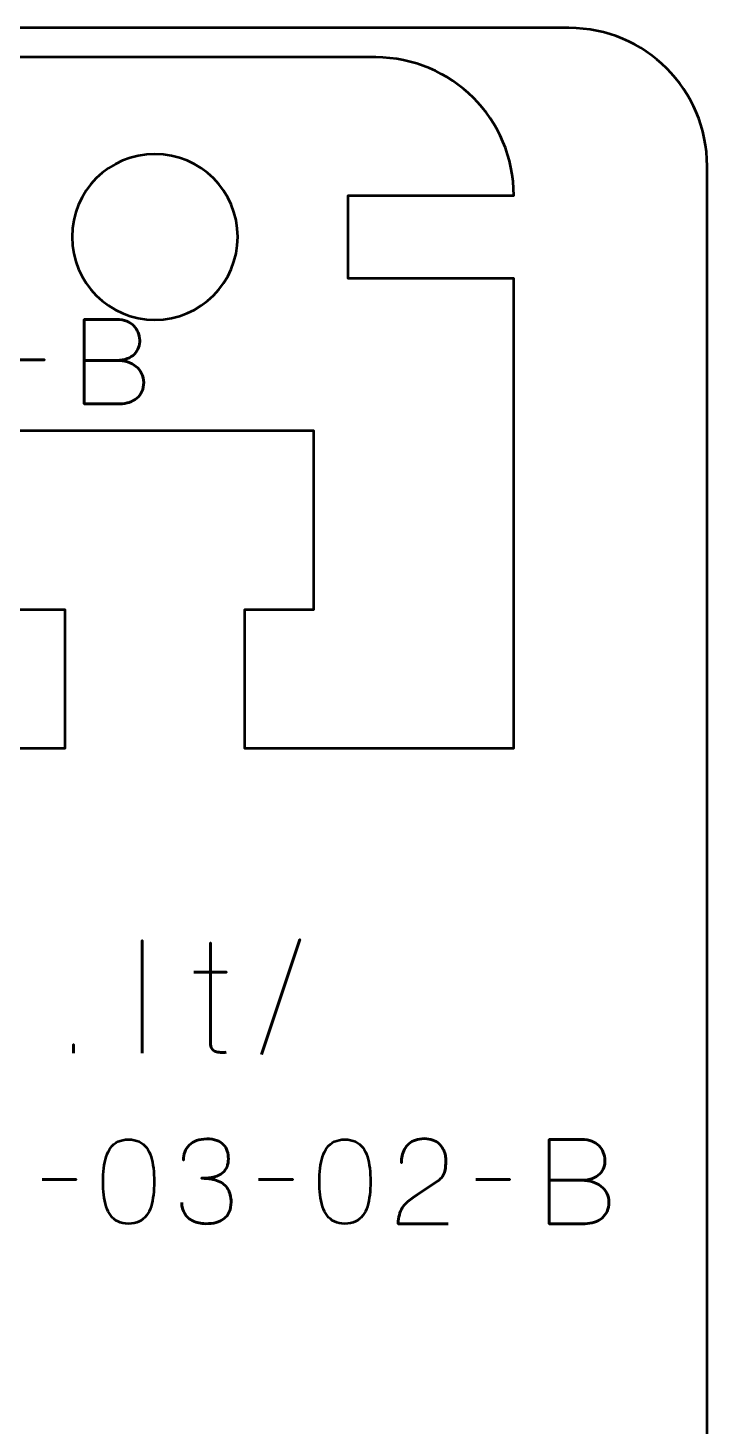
# Model space of a CAD drawing. Header units: centimetres. Extents: x -15.9 to -5, y -22.5 to -7.2.
# Drawn here: x -7.51 to -5.05, y -12.31 to -7.25 of the extents above; entities that cross this region are included whole.
import ezdxf

# ---------------------------------------------------------------- set-up
doc = ezdxf.new("R2010")
doc.units = ezdxf.units.CM
doc.header["$MEASUREMENT"] = 0
doc.layers.add('Layer 1', color=7, linetype='Continuous')

msp = doc.modelspace()

# ---------------------------------------------------------------- linework, layer by layer
at = {"layer": 'Layer 1', "color": 22, "lineweight": 53}
msp.add_open_spline([(-5.55006, -22.45003), (-5.55006, -22.45003), (-15.45004, -22.45003), (-15.45004, -22.45003), (-15.45004, -22.45003), (-15.72701, -22.45003), (-15.95, -22.22694), (-15.95, -21.94994), (-15.95, -21.94994), (-15.95, -21.94994), (-15.95, -7.75007), (-15.95, -7.75007), (-15.95, -7.75007), (-15.95, -7.47293), (-15.72701, -7.24997), (-15.45004, -7.24997), (-15.45004, -7.24997), (-15.45004, -7.24997), (-5.55006, -7.24997), (-5.55006, -7.24997), (-5.55006, -7.24997), (-5.27306, -7.24997), (-5.04997, -7.47293), (-5.04997, -7.75007), (-5.04997, -7.75007), (-5.04997, -7.75007), (-5.04997, -21.94994), (-5.04997, -21.94994), (-5.04997, -21.94994), (-5.04997, -22.22694), (-5.27306, -22.45003), (-5.55006, -22.45003)], degree=3, knots=[0, 0, 0, 0, 0.125, 0.125, 0.125, 0.125, 0.25, 0.25, 0.25, 0.25, 0.375, 0.375, 0.375, 0.375, 0.5, 0.5, 0.5, 0.5, 0.625, 0.625, 0.625, 0.625, 0.75, 0.75, 0.75, 0.75, 0.875, 0.875, 0.875, 0.875, 1, 1, 1, 1], dxfattribs=at)
at = {"layer": 'Layer 1', "color": 114, "lineweight": 53}
msp.add_open_spline([(-6.24999, -7.35625), (-5.9739, -7.35625), (-5.74999, -7.58016), (-5.74999, -7.85625), (-5.74999, -7.85625), (-5.74999, -7.85625), (-6.34999, -7.85625), (-6.34999, -7.85625), (-6.34999, -7.85625), (-6.34999, -7.85625), (-6.34999, -8.15625), (-6.34999, -8.15625), (-6.34999, -8.15625), (-6.34999, -8.15625), (-5.74999, -8.15625), (-5.74999, -8.15625), (-5.74999, -8.15625), (-5.74999, -8.15625), (-5.74999, -9.85626), (-5.74999, -9.85626), (-5.74999, -9.85626), (-5.74999, -9.85626), (-5.74999, -9.85625), (-5.74999, -9.85625), (-5.74999, -9.85625), (-5.74999, -9.85625), (-6.34999, -9.85625), (-6.34999, -9.85625), (-6.34999, -9.85625), (-6.34999, -9.85625), (-6.72499, -9.85625), (-6.72499, -9.85625), (-6.72499, -9.85625), (-6.72499, -9.85625), (-6.72499, -9.35625), (-6.72499, -9.35625), (-6.72499, -9.35625), (-6.72499, -9.35625), (-6.47499, -9.35624), (-6.47499, -9.35624), (-6.47499, -9.35624), (-6.47499, -9.35624), (-6.47499, -8.70625), (-6.47499, -8.70625), (-6.47499, -8.70625), (-6.47499, -8.70625), (-6.72499, -8.70625), (-6.72499, -8.70625), (-6.72499, -8.70625), (-6.72499, -8.70625), (-6.72499, -8.70625), (-6.72499, -8.70625), (-6.72499, -8.70625), (-6.72499, -8.70625), (-6.72499, -8.70625), (-6.72499, -8.70625), (-6.72499, -8.70625), (-6.72499, -8.70625), (-7.37499, -8.70625), (-7.37499, -8.70625), (-7.37499, -8.70625), (-7.37499, -8.70625), (-7.37499, -8.70625), (-7.37499, -8.70625), (-7.37499, -8.70625), (-7.37499, -8.70625), (-7.37499, -8.70625), (-7.37499, -8.70625), (-7.37499, -8.70625), (-7.37499, -8.70625), (-7.62499, -8.70625), (-7.62499, -8.70625), (-7.62499, -8.70625), (-7.62499, -8.70625), (-7.62499, -9.35624), (-7.62499, -9.35624), (-7.62499, -9.35624), (-7.62499, -9.35624), (-7.37499, -9.35625), (-7.37499, -9.35625), (-7.37499, -9.35625), (-7.37499, -9.35625), (-7.37499, -9.85626), (-7.37499, -9.85626), (-7.37499, -9.85626), (-7.37499, -9.85626), (-7.74999, -9.85625), (-7.74999, -9.85625), (-7.74999, -9.85625), (-7.74999, -9.85625), (-8.34999, -9.85625), (-8.34999, -9.85625), (-8.34999, -9.85625), (-8.34999, -9.85625), (-8.72499, -9.85625), (-8.72499, -9.85625), (-8.72499, -9.85625), (-8.72499, -9.85625), (-8.72499, -9.35625), (-8.72499, -9.35625), (-8.72499, -9.35625), (-8.72499, -9.35625), (-8.47499, -9.35624), (-8.47499, -9.35624), (-8.47499, -9.35624), (-8.47499, -9.35624), (-8.47499, -8.70625), (-8.47499, -8.70625), (-8.47499, -8.70625), (-8.47499, -8.70625), (-8.72499, -8.70625), (-8.72499, -8.70625), (-8.72499, -8.70625), (-8.72499, -8.70625), (-8.72499, -8.70625), (-8.72499, -8.70625), (-8.72499, -8.70625), (-8.72499, -8.70625), (-8.72499, -8.70625), (-8.72499, -8.70625), (-8.72499, -8.70625), (-8.72499, -8.70625), (-9.37499, -8.70625), (-9.37499, -8.70625), (-9.37499, -8.70625), (-9.37499, -8.70625), (-9.37499, -8.70625), (-9.37499, -8.70625), (-9.37499, -8.70625), (-9.37499, -8.70625), (-9.37499, -8.70625), (-9.37499, -8.70625), (-9.37499, -8.70625), (-9.37499, -8.70625), (-9.62499, -8.70625), (-9.62499, -8.70625), (-9.62499, -8.70625), (-9.62499, -8.70625), (-9.62499, -9.35624), (-9.62499, -9.35624), (-9.62499, -9.35624), (-9.62499, -9.35624), (-9.37499, -9.35625), (-9.37499, -9.35625), (-9.37499, -9.35625), (-9.37499, -9.35625), (-9.37499, -9.85626), (-9.37499, -9.85626), (-9.37499, -9.85626), (-9.37499, -9.85626), (-9.74999, -9.85625), (-9.74999, -9.85625), (-9.74999, -9.85625), (-9.74999, -9.85625), (-10.34999, -9.85625), (-10.34999, -9.85625), (-10.34999, -9.85625), (-10.34999, -9.85625), (-10.33749, -9.85625), (-10.33749, -9.85625), (-10.33749, -9.85625), (-10.33749, -9.85625), (-10.34811, -8.15625), (-10.34811, -8.15625), (-10.34811, -8.15625), (-10.34811, -8.15625), (-9.74999, -8.15625), (-9.74999, -8.15625), (-9.74999, -8.15625), (-9.74999, -8.15625), (-9.74999, -7.85625), (-9.74999, -7.85625), (-9.74999, -7.85625), (-9.74999, -7.85625), (-10.34999, -7.85625), (-10.34999, -7.85625), (-10.34999, -7.85625), (-10.34999, -7.58016), (-10.12608, -7.35625), (-9.84999, -7.35625), (-9.84999, -7.35625), (-7.17023, -7.35625), (-8.92972, -7.35625), (-6.24999, -7.35625)], degree=3, knots=[0, 0, 0, 0, 0.0217391, 0.0217391, 0.0217391, 0.0217391, 0.0434783, 0.0434783, 0.0434783, 0.0434783, 0.0652174, 0.0652174, 0.0652174, 0.0652174, 0.0869565, 0.0869565, 0.0869565, 0.0869565, 0.1086957, 0.1086957, 0.1086957, 0.1086957, 0.1304348, 0.1304348, 0.1304348, 0.1304348, 0.1521739, 0.1521739, 0.1521739, 0.1521739, 0.173913, 0.173913, 0.173913, 0.173913, 0.1956522, 0.1956522, 0.1956522, 0.1956522, 0.2173913, 0.2173913, 0.2173913, 0.2173913, 0.2391304, 0.2391304, 0.2391304, 0.2391304, 0.2608696, 0.2608696, 0.2608696, 0.2608696, 0.2826087, 0.2826087, 0.2826087, 0.2826087, 0.3043478, 0.3043478, 0.3043478, 0.3043478, 0.326087, 0.326087, 0.326087, 0.326087, 0.3478261, 0.3478261, 0.3478261, 0.3478261, 0.3695652, 0.3695652, 0.3695652, 0.3695652, 0.3913043, 0.3913043, 0.3913043, 0.3913043, 0.4130435, 0.4130435, 0.4130435, 0.4130435, 0.4347826, 0.4347826, 0.4347826, 0.4347826, 0.4565217, 0.4565217, 0.4565217, 0.4565217, 0.4782609, 0.4782609, 0.4782609, 0.4782609, 0.5, 0.5, 0.5, 0.5, 0.5217391, 0.5217391, 0.5217391, 0.5217391, 0.5434783, 0.5434783, 0.5434783, 0.5434783, 0.5652174, 0.5652174, 0.5652174, 0.5652174, 0.5869565, 0.5869565, 0.5869565, 0.5869565, 0.6086957, 0.6086957, 0.6086957, 0.6086957, 0.6304348, 0.6304348, 0.6304348, 0.6304348, 0.6521739, 0.6521739, 0.6521739, 0.6521739, 0.673913, 0.673913, 0.673913, 0.673913, 0.6956522, 0.6956522, 0.6956522, 0.6956522, 0.7173913, 0.7173913, 0.7173913, 0.7173913, 0.7391304, 0.7391304, 0.7391304, 0.7391304, 0.7608696, 0.7608696, 0.7608696, 0.7608696, 0.7826087, 0.7826087, 0.7826087, 0.7826087, 0.8043478, 0.8043478, 0.8043478, 0.8043478, 0.826087, 0.826087, 0.826087, 0.826087, 0.8478261, 0.8478261, 0.8478261, 0.8478261, 0.8695652, 0.8695652, 0.8695652, 0.8695652, 0.8913043, 0.8913043, 0.8913043, 0.8913043, 0.9130435, 0.9130435, 0.9130435, 0.9130435, 0.9347826, 0.9347826, 0.9347826, 0.9347826, 0.9565217, 0.9565217, 0.9565217, 0.9565217, 0.9782609, 0.9782609, 0.9782609, 0.9782609, 1, 1, 1, 1], dxfattribs=at)
at = {"layer": 'Layer 1', "color": 250, "lineweight": 53}
msp.add_open_spline([(-6.74999, -8.00625), (-6.74999, -8.17191), (-6.88433, -8.30625), (-7.04999, -8.30625), (-7.04999, -8.30625), (-7.21565, -8.30625), (-7.34999, -8.17191), (-7.34999, -8.00625), (-7.34999, -8.00625), (-7.34999, -7.84059), (-7.21565, -7.70625), (-7.04999, -7.70625), (-7.04999, -7.70625), (-6.88433, -7.70625), (-6.74999, -7.84059), (-6.74999, -8.00625)], degree=3, knots=[0, 0, 0, 0, 0.25, 0.25, 0.25, 0.25, 0.5, 0.5, 0.5, 0.5, 0.75, 0.75, 0.75, 0.75, 1, 1, 1, 1], dxfattribs=at)
at = {"layer": 'Layer 1', "color": 30, "lineweight": 53}
for points, knots in [([(-7.30663, -8.45307), (-7.30663, -8.45307), (-7.18937, -8.45307), (-7.18937, -8.45307), (-7.18937, -8.45307), (-7.17413, -8.453), (-7.16115, -8.45089), (-7.15021, -8.44672), (-7.15021, -8.44672), (-7.13934, -8.44263), (-7.13053, -8.43706), (-7.12368, -8.43007), (-7.12368, -8.43007), (-7.11684, -8.42309), (-7.1119, -8.41519), (-7.10879, -8.40644), (-7.10879, -8.40644), (-7.10576, -8.39776), (-7.10435, -8.38873), (-7.1047, -8.37942), (-7.1047, -8.37942), (-7.10513, -8.3701), (-7.1071, -8.36107), (-7.11063, -8.35225), (-7.11063, -8.35225), (-7.11409, -8.34343), (-7.11931, -8.33546), (-7.12615, -8.32833), (-7.12615, -8.32833), (-7.13299, -8.32121), (-7.14153, -8.31556), (-7.1519, -8.3114), (-7.1519, -8.3114), (-7.16228, -8.30717), (-7.17448, -8.30498), (-7.18852, -8.30491), (-7.18852, -8.30491), (-7.18852, -8.30491), (-7.30663, -8.30491), (-7.30663, -8.30491), (-7.30663, -8.30491), (-7.30663, -8.30491), (-7.30663, -8.61013), (-7.30663, -8.61013), (-7.30663, -8.61013), (-7.30663, -8.61013), (-7.17667, -8.61013), (-7.17667, -8.61013), (-7.17667, -8.61013), (-7.16453, -8.61013), (-7.15324, -8.60837), (-7.1428, -8.60491), (-7.1428, -8.60491), (-7.13236, -8.60138), (-7.12326, -8.59637), (-7.11536, -8.58967), (-7.11536, -8.58967), (-7.10752, -8.58304), (-7.10139, -8.57499), (-7.09701, -8.56547), (-7.09701, -8.56547), (-7.09264, -8.55594), (-7.09038, -8.54515), (-7.09031, -8.53308), (-7.09031, -8.53308), (-7.09059, -8.52095), (-7.09313, -8.51001), (-7.098, -8.50021), (-7.098, -8.50021), (-7.10287, -8.4904), (-7.10964, -8.482), (-7.11839, -8.47495), (-7.11839, -8.47495), (-7.12714, -8.46796), (-7.13758, -8.46253), (-7.14958, -8.45879), (-7.14958, -8.45879), (-7.16157, -8.45505), (-7.17483, -8.45315), (-7.18937, -8.45307), (-7.18937, -8.45307), (-7.17483, -8.45315), (-7.16157, -8.45505), (-7.14958, -8.45879), (-7.14958, -8.45879), (-7.13758, -8.46253), (-7.12714, -8.46796), (-7.11839, -8.47495), (-7.11839, -8.47495), (-7.10964, -8.482), (-7.10287, -8.4904), (-7.098, -8.50021), (-7.098, -8.50021), (-7.09313, -8.51001), (-7.09059, -8.52095), (-7.09031, -8.53308), (-7.09031, -8.53308), (-7.09038, -8.54515), (-7.09264, -8.55594), (-7.09701, -8.56547), (-7.09701, -8.56547), (-7.10139, -8.57499), (-7.10752, -8.58304), (-7.11536, -8.58967), (-7.11536, -8.58967), (-7.12326, -8.59637), (-7.13236, -8.60138), (-7.1428, -8.60491), (-7.1428, -8.60491), (-7.15324, -8.60837), (-7.16453, -8.61013), (-7.17667, -8.61013), (-7.17667, -8.61013), (-7.17667, -8.61013), (-7.30663, -8.61013), (-7.30663, -8.61013), (-7.30663, -8.61013), (-7.30663, -8.61013), (-7.30663, -8.30491), (-7.30663, -8.30491), (-7.30663, -8.30491), (-7.30663, -8.30491), (-7.18852, -8.30491), (-7.18852, -8.30491), (-7.18852, -8.30491), (-7.17448, -8.30498), (-7.16228, -8.30717), (-7.1519, -8.3114), (-7.1519, -8.3114), (-7.14153, -8.31556), (-7.13299, -8.32121), (-7.12615, -8.32833), (-7.12615, -8.32833), (-7.11931, -8.33546), (-7.11409, -8.34343), (-7.11063, -8.35225), (-7.11063, -8.35225), (-7.1071, -8.36107), (-7.10513, -8.3701), (-7.1047, -8.37942), (-7.1047, -8.37942), (-7.10435, -8.38873), (-7.10576, -8.39776), (-7.10879, -8.40644), (-7.10879, -8.40644), (-7.1119, -8.41519), (-7.11684, -8.42309), (-7.12368, -8.43007), (-7.12368, -8.43007), (-7.13053, -8.43706), (-7.13934, -8.44263), (-7.15021, -8.44672), (-7.15021, -8.44672), (-7.16115, -8.45089), (-7.17413, -8.453), (-7.18937, -8.45307), (-7.18937, -8.45307), (-7.18937, -8.45307), (-7.30663, -8.45307), (-7.30663, -8.45307)], [0, 0, 0, 0, 0.025, 0.025, 0.025, 0.025, 0.05, 0.05, 0.05, 0.05, 0.075, 0.075, 0.075, 0.075, 0.1, 0.1, 0.1, 0.1, 0.125, 0.125, 0.125, 0.125, 0.15, 0.15, 0.15, 0.15, 0.175, 0.175, 0.175, 0.175, 0.2, 0.2, 0.2, 0.2, 0.225, 0.225, 0.225, 0.225, 0.25, 0.25, 0.25, 0.25, 0.275, 0.275, 0.275, 0.275, 0.3, 0.3, 0.3, 0.3, 0.325, 0.325, 0.325, 0.325, 0.35, 0.35, 0.35, 0.35, 0.375, 0.375, 0.375, 0.375, 0.4, 0.4, 0.4, 0.4, 0.425, 0.425, 0.425, 0.425, 0.45, 0.45, 0.45, 0.45, 0.475, 0.475, 0.475, 0.475, 0.5, 0.5, 0.5, 0.5, 0.525, 0.525, 0.525, 0.525, 0.55, 0.55, 0.55, 0.55, 0.575, 0.575, 0.575, 0.575, 0.6, 0.6, 0.6, 0.6, 0.625, 0.625, 0.625, 0.625, 0.65, 0.65, 0.65, 0.65, 0.675, 0.675, 0.675, 0.675, 0.7, 0.7, 0.7, 0.7, 0.725, 0.725, 0.725, 0.725, 0.75, 0.75, 0.75, 0.75, 0.775, 0.775, 0.775, 0.775, 0.8, 0.8, 0.8, 0.8, 0.825, 0.825, 0.825, 0.825, 0.85, 0.85, 0.85, 0.85, 0.875, 0.875, 0.875, 0.875, 0.9, 0.9, 0.9, 0.9, 0.925, 0.925, 0.925, 0.925, 0.95, 0.95, 0.95, 0.95, 0.975, 0.975, 0.975, 0.975, 1, 1, 1, 1]), ([(-7.57248, -8.45053), (-7.57248, -8.45053), (-7.44929, -8.45053), (-7.44929, -8.45053), (-7.44929, -8.45053), (-7.44929, -8.45053), (-7.57248, -8.45053), (-7.57248, -8.45053)], [0, 0, 0, 0, 0.5, 0.5, 0.5, 0.5, 1, 1, 1, 1]), ([(-7.09628, -10.95991), (-7.09628, -10.95991), (-7.09628, -10.55295), (-7.09628, -10.55295), (-7.09628, -10.55295), (-7.09628, -10.55295), (-7.09628, -10.95991), (-7.09628, -10.95991)], [0, 0, 0, 0, 0.5, 0.5, 0.5, 0.5, 1, 1, 1, 1]), ([(-6.79148, -10.95709), (-6.79844, -10.95765), (-6.8054, -10.95784), (-6.81218, -10.95765), (-6.81218, -10.95765), (-6.81895, -10.95746), (-6.82507, -10.95643), (-6.83062, -10.95436), (-6.83062, -10.95436), (-6.83617, -10.95238), (-6.84059, -10.94881), (-6.84397, -10.94373), (-6.84397, -10.94373), (-6.84727, -10.93865), (-6.84896, -10.93141), (-6.84905, -10.92209), (-6.84905, -10.92209), (-6.84905, -10.91767), (-6.84905, -10.91015), (-6.84905, -10.89961), (-6.84905, -10.89961), (-6.84905, -10.88898), (-6.84905, -10.87618), (-6.84905, -10.86104), (-6.84905, -10.86104), (-6.84905, -10.84589), (-6.84905, -10.82934), (-6.84905, -10.81137), (-6.84905, -10.81137), (-6.84905, -10.7934), (-6.84905, -10.77487), (-6.84905, -10.75568), (-6.84905, -10.75568), (-6.84905, -10.73649), (-6.84905, -10.71758), (-6.84905, -10.69886), (-6.84905, -10.69886), (-6.84905, -10.68014), (-6.84905, -10.66254), (-6.84905, -10.64599), (-6.84905, -10.64599), (-6.84905, -10.62943), (-6.84905, -10.61475), (-6.84905, -10.60206), (-6.84905, -10.60206), (-6.84905, -10.58926), (-6.84905, -10.57929), (-6.84905, -10.57195), (-6.84905, -10.57195), (-6.84905, -10.56471), (-6.84905, -10.56094), (-6.84905, -10.56085), (-6.84905, -10.56085), (-6.84905, -10.56094), (-6.84905, -10.56471), (-6.84905, -10.57195), (-6.84905, -10.57195), (-6.84905, -10.57929), (-6.84905, -10.58926), (-6.84905, -10.60206), (-6.84905, -10.60206), (-6.84905, -10.61475), (-6.84905, -10.62943), (-6.84905, -10.64599), (-6.84905, -10.64599), (-6.84905, -10.66254), (-6.84905, -10.68014), (-6.84905, -10.69886), (-6.84905, -10.69886), (-6.84905, -10.71758), (-6.84905, -10.73649), (-6.84905, -10.75568), (-6.84905, -10.75568), (-6.84905, -10.77487), (-6.84905, -10.7934), (-6.84905, -10.81137), (-6.84905, -10.81137), (-6.84905, -10.82934), (-6.84905, -10.84589), (-6.84905, -10.86104), (-6.84905, -10.86104), (-6.84905, -10.87618), (-6.84905, -10.88898), (-6.84905, -10.89961), (-6.84905, -10.89961), (-6.84905, -10.91015), (-6.84905, -10.91767), (-6.84905, -10.92209), (-6.84905, -10.92209), (-6.84896, -10.93141), (-6.84727, -10.93865), (-6.84397, -10.94373), (-6.84397, -10.94373), (-6.84059, -10.94881), (-6.83617, -10.95238), (-6.83062, -10.95436), (-6.83062, -10.95436), (-6.82507, -10.95643), (-6.81895, -10.95746), (-6.81218, -10.95765), (-6.81218, -10.95765), (-6.8054, -10.95784), (-6.79844, -10.95765), (-6.79148, -10.95709)], [0, 0, 0, 0, 0.0384615, 0.0384615, 0.0384615, 0.0384615, 0.0769231, 0.0769231, 0.0769231, 0.0769231, 0.1153846, 0.1153846, 0.1153846, 0.1153846, 0.1538462, 0.1538462, 0.1538462, 0.1538462, 0.1923077, 0.1923077, 0.1923077, 0.1923077, 0.2307692, 0.2307692, 0.2307692, 0.2307692, 0.2692308, 0.2692308, 0.2692308, 0.2692308, 0.3076923, 0.3076923, 0.3076923, 0.3076923, 0.3461538, 0.3461538, 0.3461538, 0.3461538, 0.3846154, 0.3846154, 0.3846154, 0.3846154, 0.4230769, 0.4230769, 0.4230769, 0.4230769, 0.4615385, 0.4615385, 0.4615385, 0.4615385, 0.5, 0.5, 0.5, 0.5, 0.5384615, 0.5384615, 0.5384615, 0.5384615, 0.5769231, 0.5769231, 0.5769231, 0.5769231, 0.6153846, 0.6153846, 0.6153846, 0.6153846, 0.6538462, 0.6538462, 0.6538462, 0.6538462, 0.6923077, 0.6923077, 0.6923077, 0.6923077, 0.7307692, 0.7307692, 0.7307692, 0.7307692, 0.7692308, 0.7692308, 0.7692308, 0.7692308, 0.8076923, 0.8076923, 0.8076923, 0.8076923, 0.8461538, 0.8461538, 0.8461538, 0.8461538, 0.8846154, 0.8846154, 0.8846154, 0.8846154, 0.9230769, 0.9230769, 0.9230769, 0.9230769, 0.9615385, 0.9615385, 0.9615385, 0.9615385, 1, 1, 1, 1]), ([(-6.66335, -10.96555), (-6.66335, -10.96555), (-6.52506, -10.549), (-6.52506, -10.549), (-6.52506, -10.549), (-6.52506, -10.549), (-6.66335, -10.96555), (-6.66335, -10.96555)], [0, 0, 0, 0, 0.5, 0.5, 0.5, 0.5, 1, 1, 1, 1]), ([(-6.90832, -10.66753), (-6.90832, -10.66753), (-6.79035, -10.66753), (-6.79035, -10.66753), (-6.79035, -10.66753), (-6.79035, -10.66753), (-6.90832, -10.66753), (-6.90832, -10.66753)], [0, 0, 0, 0, 0.5, 0.5, 0.5, 0.5, 1, 1, 1, 1]), ([(-7.3452, -10.95991), (-7.3452, -10.95991), (-7.3452, -10.92887), (-7.3452, -10.92887), (-7.3452, -10.92887), (-7.3452, -10.92887), (-7.3452, -10.95991), (-7.3452, -10.95991)], [0, 0, 0, 0, 0.5, 0.5, 0.5, 0.5, 1, 1, 1, 1]), ([(-7.14523, -11.57755), (-7.13042, -11.57748), (-7.11765, -11.57487), (-7.10699, -11.56979), (-7.10699, -11.56979), (-7.09641, -11.56471), (-7.08759, -11.55744), (-7.08054, -11.5482), (-7.08054, -11.5482), (-7.07355, -11.53889), (-7.06805, -11.52788), (-7.06396, -11.51518), (-7.06396, -11.51518), (-7.05993, -11.50248), (-7.05704, -11.48858), (-7.05542, -11.47334), (-7.05542, -11.47334), (-7.05372, -11.4581), (-7.05288, -11.44208), (-7.05295, -11.42515), (-7.05295, -11.42515), (-7.05288, -11.40829), (-7.05372, -11.39227), (-7.05542, -11.3771), (-7.05542, -11.3771), (-7.05704, -11.36193), (-7.05993, -11.34796), (-7.06396, -11.33526), (-7.06396, -11.33526), (-7.06805, -11.32263), (-7.07355, -11.31163), (-7.08054, -11.30224), (-7.08054, -11.30224), (-7.08759, -11.29293), (-7.09641, -11.28566), (-7.10699, -11.28058), (-7.10699, -11.28058), (-7.11765, -11.27543), (-7.13042, -11.27282), (-7.14523, -11.27275), (-7.14523, -11.27275), (-7.16005, -11.27282), (-7.17282, -11.27543), (-7.18348, -11.28058), (-7.18348, -11.28058), (-7.19406, -11.28566), (-7.20288, -11.29293), (-7.20993, -11.30224), (-7.20993, -11.30224), (-7.21692, -11.31163), (-7.22242, -11.32263), (-7.22651, -11.33526), (-7.22651, -11.33526), (-7.23054, -11.34796), (-7.23343, -11.36193), (-7.23505, -11.3771), (-7.23505, -11.3771), (-7.23674, -11.39227), (-7.23759, -11.40829), (-7.23752, -11.42515), (-7.23752, -11.42515), (-7.23759, -11.44208), (-7.23674, -11.4581), (-7.23505, -11.47334), (-7.23505, -11.47334), (-7.23343, -11.48858), (-7.23054, -11.50248), (-7.22651, -11.51518), (-7.22651, -11.51518), (-7.22242, -11.52788), (-7.21692, -11.53889), (-7.20993, -11.5482), (-7.20993, -11.5482), (-7.20288, -11.55744), (-7.19406, -11.56471), (-7.18348, -11.56979), (-7.18348, -11.56979), (-7.17282, -11.57487), (-7.16005, -11.57748), (-7.14523, -11.57755)], [0, 0, 0, 0, 0.05, 0.05, 0.05, 0.05, 0.1, 0.1, 0.1, 0.1, 0.15, 0.15, 0.15, 0.15, 0.2, 0.2, 0.2, 0.2, 0.25, 0.25, 0.25, 0.25, 0.3, 0.3, 0.3, 0.3, 0.35, 0.35, 0.35, 0.35, 0.4, 0.4, 0.4, 0.4, 0.45, 0.45, 0.45, 0.45, 0.5, 0.5, 0.5, 0.5, 0.55, 0.55, 0.55, 0.55, 0.6, 0.6, 0.6, 0.6, 0.65, 0.65, 0.65, 0.65, 0.7, 0.7, 0.7, 0.7, 0.75, 0.75, 0.75, 0.75, 0.8, 0.8, 0.8, 0.8, 0.85, 0.85, 0.85, 0.85, 0.9, 0.9, 0.9, 0.9, 0.95, 0.95, 0.95, 0.95, 1, 1, 1, 1]), ([(-7.14523, -11.57755), (-7.13042, -11.57748), (-7.11765, -11.57487), (-7.10699, -11.56979), (-7.10699, -11.56979), (-7.09641, -11.56471), (-7.08759, -11.55744), (-7.08054, -11.5482), (-7.08054, -11.5482), (-7.07355, -11.53889), (-7.06805, -11.52788), (-7.06396, -11.51518), (-7.06396, -11.51518), (-7.05993, -11.50248), (-7.05704, -11.48858), (-7.05542, -11.47334), (-7.05542, -11.47334), (-7.05372, -11.4581), (-7.05288, -11.44208), (-7.05295, -11.42515), (-7.05295, -11.42515), (-7.05288, -11.40829), (-7.05372, -11.39227), (-7.05542, -11.3771), (-7.05542, -11.3771), (-7.05704, -11.36193), (-7.05993, -11.34796), (-7.06396, -11.33526), (-7.06396, -11.33526), (-7.06805, -11.32263), (-7.07355, -11.31163), (-7.08054, -11.30224), (-7.08054, -11.30224), (-7.08759, -11.29293), (-7.09641, -11.28566), (-7.10699, -11.28058), (-7.10699, -11.28058), (-7.11765, -11.27543), (-7.13042, -11.27282), (-7.14523, -11.27275), (-7.14523, -11.27275), (-7.16005, -11.27282), (-7.17282, -11.27543), (-7.18348, -11.28058), (-7.18348, -11.28058), (-7.19406, -11.28566), (-7.20288, -11.29293), (-7.20993, -11.30224), (-7.20993, -11.30224), (-7.21692, -11.31163), (-7.22242, -11.32263), (-7.22651, -11.33526), (-7.22651, -11.33526), (-7.23054, -11.34796), (-7.23343, -11.36193), (-7.23505, -11.3771), (-7.23505, -11.3771), (-7.23674, -11.39227), (-7.23759, -11.40829), (-7.23752, -11.42515), (-7.23752, -11.42515), (-7.23759, -11.44208), (-7.23674, -11.4581), (-7.23505, -11.47334), (-7.23505, -11.47334), (-7.23343, -11.48858), (-7.23054, -11.50248), (-7.22651, -11.51518), (-7.22651, -11.51518), (-7.22242, -11.52788), (-7.21692, -11.53889), (-7.20993, -11.5482), (-7.20993, -11.5482), (-7.20288, -11.55744), (-7.19406, -11.56471), (-7.18348, -11.56979), (-7.18348, -11.56979), (-7.17282, -11.57487), (-7.16005, -11.57748), (-7.14523, -11.57755)], [0, 0, 0, 0, 0.05, 0.05, 0.05, 0.05, 0.1, 0.1, 0.1, 0.1, 0.15, 0.15, 0.15, 0.15, 0.2, 0.2, 0.2, 0.2, 0.25, 0.25, 0.25, 0.25, 0.3, 0.3, 0.3, 0.3, 0.35, 0.35, 0.35, 0.35, 0.4, 0.4, 0.4, 0.4, 0.45, 0.45, 0.45, 0.45, 0.5, 0.5, 0.5, 0.5, 0.55, 0.55, 0.55, 0.55, 0.6, 0.6, 0.6, 0.6, 0.65, 0.65, 0.65, 0.65, 0.7, 0.7, 0.7, 0.7, 0.75, 0.75, 0.75, 0.75, 0.8, 0.8, 0.8, 0.8, 0.85, 0.85, 0.85, 0.85, 0.9, 0.9, 0.9, 0.9, 0.95, 0.95, 0.95, 0.95, 1, 1, 1, 1]), ([(-6.95262, -11.50093), (-6.95255, -11.51617), (-6.94902, -11.52943), (-6.94204, -11.54093), (-6.94204, -11.54093), (-6.93505, -11.55236), (-6.9251, -11.56132), (-6.91212, -11.56774), (-6.91212, -11.56774), (-6.89914, -11.57416), (-6.88355, -11.57741), (-6.86541, -11.57755), (-6.86541, -11.57755), (-6.8518, -11.57755), (-6.83945, -11.57614), (-6.82823, -11.57318), (-6.82823, -11.57318), (-6.81708, -11.57021), (-6.80749, -11.56563), (-6.79937, -11.55935), (-6.79937, -11.55935), (-6.79126, -11.55307), (-6.78505, -11.54495), (-6.78061, -11.53508), (-6.78061, -11.53508), (-6.77623, -11.52513), (-6.77405, -11.5132), (-6.77398, -11.49923), (-6.77398, -11.49923), (-6.7739, -11.48061), (-6.77771, -11.46487), (-6.78526, -11.4521), (-6.78526, -11.4521), (-6.79281, -11.43933), (-6.80453, -11.42974), (-6.82026, -11.42318), (-6.82026, -11.42318), (-6.83599, -11.41661), (-6.85617, -11.4133), (-6.88065, -11.4133), (-6.88065, -11.4133), (-6.86238, -11.41337), (-6.84707, -11.41168), (-6.83458, -11.40822), (-6.83458, -11.40822), (-6.82216, -11.40476), (-6.81222, -11.39989), (-6.80474, -11.39354), (-6.80474, -11.39354), (-6.79726, -11.38726), (-6.79183, -11.37978), (-6.78858, -11.37118), (-6.78858, -11.37118), (-6.78526, -11.36264), (-6.78364, -11.35326), (-6.78371, -11.34303), (-6.78371, -11.34303), (-6.78364, -11.33279), (-6.78505, -11.32334), (-6.78787, -11.31459), (-6.78787, -11.31459), (-6.79063, -11.30584), (-6.79514, -11.29815), (-6.80128, -11.29159), (-6.80128, -11.29159), (-6.80742, -11.28503), (-6.81553, -11.27988), (-6.82548, -11.27621), (-6.82548, -11.27621), (-6.8355, -11.27254), (-6.84771, -11.27071), (-6.86203, -11.27064), (-6.86203, -11.27064), (-6.87628, -11.27071), (-6.88877, -11.27282), (-6.89935, -11.27692), (-6.89935, -11.27692), (-6.91001, -11.28101), (-6.91875, -11.28658), (-6.92581, -11.29371), (-6.92581, -11.29371), (-6.93279, -11.30083), (-6.93802, -11.30895), (-6.94147, -11.31812), (-6.94147, -11.31812), (-6.945, -11.32729), (-6.94669, -11.33703), (-6.94669, -11.34726), (-6.94669, -11.34726), (-6.94669, -11.33703), (-6.945, -11.32729), (-6.94147, -11.31812), (-6.94147, -11.31812), (-6.93802, -11.30895), (-6.93279, -11.30083), (-6.92581, -11.29371), (-6.92581, -11.29371), (-6.91875, -11.28658), (-6.91001, -11.28101), (-6.89935, -11.27692), (-6.89935, -11.27692), (-6.88877, -11.27282), (-6.87628, -11.27071), (-6.86203, -11.27064), (-6.86203, -11.27064), (-6.84771, -11.27071), (-6.8355, -11.27254), (-6.82548, -11.27621), (-6.82548, -11.27621), (-6.81553, -11.27988), (-6.80742, -11.28503), (-6.80128, -11.29159), (-6.80128, -11.29159), (-6.79514, -11.29815), (-6.79063, -11.30584), (-6.78787, -11.31459), (-6.78787, -11.31459), (-6.78505, -11.32334), (-6.78364, -11.33279), (-6.78371, -11.34303), (-6.78371, -11.34303), (-6.78364, -11.35326), (-6.78526, -11.36264), (-6.78858, -11.37118), (-6.78858, -11.37118), (-6.79183, -11.37978), (-6.79726, -11.38726), (-6.80474, -11.39354), (-6.80474, -11.39354), (-6.81222, -11.39989), (-6.82216, -11.40476), (-6.83458, -11.40822), (-6.83458, -11.40822), (-6.84707, -11.41168), (-6.86238, -11.41337), (-6.88065, -11.4133), (-6.88065, -11.4133), (-6.85617, -11.4133), (-6.83599, -11.41661), (-6.82026, -11.42318), (-6.82026, -11.42318), (-6.80453, -11.42974), (-6.79281, -11.43933), (-6.78526, -11.4521), (-6.78526, -11.4521), (-6.77771, -11.46487), (-6.7739, -11.48061), (-6.77398, -11.49923), (-6.77398, -11.49923), (-6.77405, -11.5132), (-6.77623, -11.52513), (-6.78061, -11.53508), (-6.78061, -11.53508), (-6.78505, -11.54495), (-6.79126, -11.55307), (-6.79937, -11.55935), (-6.79937, -11.55935), (-6.80749, -11.56563), (-6.81708, -11.57021), (-6.82823, -11.57318), (-6.82823, -11.57318), (-6.83945, -11.57614), (-6.8518, -11.57755), (-6.86541, -11.57755), (-6.86541, -11.57755), (-6.88355, -11.57741), (-6.89914, -11.57416), (-6.91212, -11.56774), (-6.91212, -11.56774), (-6.9251, -11.56132), (-6.93505, -11.55236), (-6.94204, -11.54093), (-6.94204, -11.54093), (-6.94902, -11.52943), (-6.95255, -11.51617), (-6.95262, -11.50093)], [0, 0, 0, 0, 0.0227273, 0.0227273, 0.0227273, 0.0227273, 0.0454545, 0.0454545, 0.0454545, 0.0454545, 0.0681818, 0.0681818, 0.0681818, 0.0681818, 0.0909091, 0.0909091, 0.0909091, 0.0909091, 0.1136364, 0.1136364, 0.1136364, 0.1136364, 0.1363636, 0.1363636, 0.1363636, 0.1363636, 0.1590909, 0.1590909, 0.1590909, 0.1590909, 0.1818182, 0.1818182, 0.1818182, 0.1818182, 0.2045455, 0.2045455, 0.2045455, 0.2045455, 0.2272727, 0.2272727, 0.2272727, 0.2272727, 0.25, 0.25, 0.25, 0.25, 0.2727273, 0.2727273, 0.2727273, 0.2727273, 0.2954545, 0.2954545, 0.2954545, 0.2954545, 0.3181818, 0.3181818, 0.3181818, 0.3181818, 0.3409091, 0.3409091, 0.3409091, 0.3409091, 0.3636364, 0.3636364, 0.3636364, 0.3636364, 0.3863636, 0.3863636, 0.3863636, 0.3863636, 0.4090909, 0.4090909, 0.4090909, 0.4090909, 0.4318182, 0.4318182, 0.4318182, 0.4318182, 0.4545455, 0.4545455, 0.4545455, 0.4545455, 0.4772727, 0.4772727, 0.4772727, 0.4772727, 0.5, 0.5, 0.5, 0.5, 0.5227273, 0.5227273, 0.5227273, 0.5227273, 0.5454545, 0.5454545, 0.5454545, 0.5454545, 0.5681818, 0.5681818, 0.5681818, 0.5681818, 0.5909091, 0.5909091, 0.5909091, 0.5909091, 0.6136364, 0.6136364, 0.6136364, 0.6136364, 0.6363636, 0.6363636, 0.6363636, 0.6363636, 0.6590909, 0.6590909, 0.6590909, 0.6590909, 0.6818182, 0.6818182, 0.6818182, 0.6818182, 0.7045455, 0.7045455, 0.7045455, 0.7045455, 0.7272727, 0.7272727, 0.7272727, 0.7272727, 0.75, 0.75, 0.75, 0.75, 0.7727273, 0.7727273, 0.7727273, 0.7727273, 0.7954545, 0.7954545, 0.7954545, 0.7954545, 0.8181818, 0.8181818, 0.8181818, 0.8181818, 0.8409091, 0.8409091, 0.8409091, 0.8409091, 0.8636364, 0.8636364, 0.8636364, 0.8636364, 0.8863636, 0.8863636, 0.8863636, 0.8863636, 0.9090909, 0.9090909, 0.9090909, 0.9090909, 0.9318182, 0.9318182, 0.9318182, 0.9318182, 0.9545455, 0.9545455, 0.9545455, 0.9545455, 0.9772727, 0.9772727, 0.9772727, 0.9772727, 1, 1, 1, 1]), ([(-6.36165, -11.57755), (-6.34684, -11.57748), (-6.33407, -11.57487), (-6.32341, -11.56979), (-6.32341, -11.56979), (-6.31283, -11.56471), (-6.30401, -11.55744), (-6.29696, -11.5482), (-6.29696, -11.5482), (-6.28997, -11.53889), (-6.28447, -11.52788), (-6.28038, -11.51518), (-6.28038, -11.51518), (-6.27635, -11.50248), (-6.27346, -11.48858), (-6.27184, -11.47334), (-6.27184, -11.47334), (-6.27014, -11.4581), (-6.2693, -11.44208), (-6.26937, -11.42515), (-6.26937, -11.42515), (-6.2693, -11.40829), (-6.27014, -11.39227), (-6.27184, -11.3771), (-6.27184, -11.3771), (-6.27346, -11.36193), (-6.27635, -11.34796), (-6.28038, -11.33526), (-6.28038, -11.33526), (-6.28447, -11.32263), (-6.28997, -11.31163), (-6.29696, -11.30224), (-6.29696, -11.30224), (-6.30401, -11.29293), (-6.31283, -11.28566), (-6.32341, -11.28058), (-6.32341, -11.28058), (-6.33407, -11.27543), (-6.34684, -11.27282), (-6.36165, -11.27275), (-6.36165, -11.27275), (-6.37647, -11.27282), (-6.38924, -11.27543), (-6.3999, -11.28058), (-6.3999, -11.28058), (-6.41048, -11.28566), (-6.4193, -11.29293), (-6.42635, -11.30224), (-6.42635, -11.30224), (-6.43334, -11.31163), (-6.43884, -11.32263), (-6.44293, -11.33526), (-6.44293, -11.33526), (-6.44696, -11.34796), (-6.44985, -11.36193), (-6.45147, -11.3771), (-6.45147, -11.3771), (-6.45316, -11.39227), (-6.45401, -11.40829), (-6.45394, -11.42515), (-6.45394, -11.42515), (-6.45401, -11.44208), (-6.45316, -11.4581), (-6.45147, -11.47334), (-6.45147, -11.47334), (-6.44985, -11.48858), (-6.44696, -11.50248), (-6.44293, -11.51518), (-6.44293, -11.51518), (-6.43884, -11.52788), (-6.43334, -11.53889), (-6.42635, -11.5482), (-6.42635, -11.5482), (-6.4193, -11.55744), (-6.41048, -11.56471), (-6.3999, -11.56979), (-6.3999, -11.56979), (-6.38924, -11.57487), (-6.37647, -11.57748), (-6.36165, -11.57755)], [0, 0, 0, 0, 0.05, 0.05, 0.05, 0.05, 0.1, 0.1, 0.1, 0.1, 0.15, 0.15, 0.15, 0.15, 0.2, 0.2, 0.2, 0.2, 0.25, 0.25, 0.25, 0.25, 0.3, 0.3, 0.3, 0.3, 0.35, 0.35, 0.35, 0.35, 0.4, 0.4, 0.4, 0.4, 0.45, 0.45, 0.45, 0.45, 0.5, 0.5, 0.5, 0.5, 0.55, 0.55, 0.55, 0.55, 0.6, 0.6, 0.6, 0.6, 0.65, 0.65, 0.65, 0.65, 0.7, 0.7, 0.7, 0.7, 0.75, 0.75, 0.75, 0.75, 0.8, 0.8, 0.8, 0.8, 0.85, 0.85, 0.85, 0.85, 0.9, 0.9, 0.9, 0.9, 0.95, 0.95, 0.95, 0.95, 1, 1, 1, 1]), ([(-6.36165, -11.57755), (-6.34684, -11.57748), (-6.33407, -11.57487), (-6.32341, -11.56979), (-6.32341, -11.56979), (-6.31283, -11.56471), (-6.30401, -11.55744), (-6.29696, -11.5482), (-6.29696, -11.5482), (-6.28997, -11.53889), (-6.28447, -11.52788), (-6.28038, -11.51518), (-6.28038, -11.51518), (-6.27635, -11.50248), (-6.27346, -11.48858), (-6.27184, -11.47334), (-6.27184, -11.47334), (-6.27014, -11.4581), (-6.2693, -11.44208), (-6.26937, -11.42515), (-6.26937, -11.42515), (-6.2693, -11.40829), (-6.27014, -11.39227), (-6.27184, -11.3771), (-6.27184, -11.3771), (-6.27346, -11.36193), (-6.27635, -11.34796), (-6.28038, -11.33526), (-6.28038, -11.33526), (-6.28447, -11.32263), (-6.28997, -11.31163), (-6.29696, -11.30224), (-6.29696, -11.30224), (-6.30401, -11.29293), (-6.31283, -11.28566), (-6.32341, -11.28058), (-6.32341, -11.28058), (-6.33407, -11.27543), (-6.34684, -11.27282), (-6.36165, -11.27275), (-6.36165, -11.27275), (-6.37647, -11.27282), (-6.38924, -11.27543), (-6.3999, -11.28058), (-6.3999, -11.28058), (-6.41048, -11.28566), (-6.4193, -11.29293), (-6.42635, -11.30224), (-6.42635, -11.30224), (-6.43334, -11.31163), (-6.43884, -11.32263), (-6.44293, -11.33526), (-6.44293, -11.33526), (-6.44696, -11.34796), (-6.44985, -11.36193), (-6.45147, -11.3771), (-6.45147, -11.3771), (-6.45316, -11.39227), (-6.45401, -11.40829), (-6.45394, -11.42515), (-6.45394, -11.42515), (-6.45401, -11.44208), (-6.45316, -11.4581), (-6.45147, -11.47334), (-6.45147, -11.47334), (-6.44985, -11.48858), (-6.44696, -11.50248), (-6.44293, -11.51518), (-6.44293, -11.51518), (-6.43884, -11.52788), (-6.43334, -11.53889), (-6.42635, -11.5482), (-6.42635, -11.5482), (-6.4193, -11.55744), (-6.41048, -11.56471), (-6.3999, -11.56979), (-6.3999, -11.56979), (-6.38924, -11.57487), (-6.37647, -11.57748), (-6.36165, -11.57755)], [0, 0, 0, 0, 0.05, 0.05, 0.05, 0.05, 0.1, 0.1, 0.1, 0.1, 0.15, 0.15, 0.15, 0.15, 0.2, 0.2, 0.2, 0.2, 0.25, 0.25, 0.25, 0.25, 0.3, 0.3, 0.3, 0.3, 0.35, 0.35, 0.35, 0.35, 0.4, 0.4, 0.4, 0.4, 0.45, 0.45, 0.45, 0.45, 0.5, 0.5, 0.5, 0.5, 0.55, 0.55, 0.55, 0.55, 0.6, 0.6, 0.6, 0.6, 0.65, 0.65, 0.65, 0.65, 0.7, 0.7, 0.7, 0.7, 0.75, 0.75, 0.75, 0.75, 0.8, 0.8, 0.8, 0.8, 0.85, 0.85, 0.85, 0.85, 0.9, 0.9, 0.9, 0.9, 0.95, 0.95, 0.95, 0.95, 1, 1, 1, 1]), ([(-5.98743, -11.57755), (-5.98743, -11.57755), (-6.16904, -11.57755), (-6.16904, -11.57755), (-6.16904, -11.57755), (-6.16869, -11.56527), (-6.16714, -11.55441), (-6.16452, -11.54509), (-6.16452, -11.54509), (-6.16184, -11.53578), (-6.15825, -11.5276), (-6.1538, -11.52054), (-6.1538, -11.52054), (-6.14928, -11.51349), (-6.14413, -11.50721), (-6.13828, -11.5017), (-6.13828, -11.5017), (-6.13242, -11.49613), (-6.12614, -11.49105), (-6.11937, -11.48625), (-6.11937, -11.48625), (-6.1126, -11.48152), (-6.10561, -11.4768), (-6.09834, -11.47214), (-6.09834, -11.47214), (-6.09834, -11.47214), (-6.02595, -11.42388), (-6.02595, -11.42388), (-6.02595, -11.42388), (-6.01855, -11.41866), (-6.01276, -11.41295), (-6.00867, -11.40681), (-6.00867, -11.40681), (-6.00451, -11.40067), (-6.00161, -11.39418), (-5.99985, -11.38733), (-5.99985, -11.38733), (-5.99816, -11.38056), (-5.9971, -11.37358), (-5.99675, -11.36652), (-5.99675, -11.36652), (-5.99639, -11.35939), (-5.99625, -11.35227), (-5.99632, -11.34514), (-5.99632, -11.34514), (-5.99632, -11.33929), (-5.9971, -11.33301), (-5.99865, -11.32623), (-5.99865, -11.32623), (-6.00027, -11.31953), (-6.00281, -11.31283), (-6.00641, -11.3062), (-6.00641, -11.3062), (-6.01001, -11.29956), (-6.01481, -11.2935), (-6.0208, -11.28799), (-6.0208, -11.28799), (-6.0268, -11.28256), (-6.03421, -11.27819), (-6.04303, -11.27487), (-6.04303, -11.27487), (-6.05185, -11.27155), (-6.06222, -11.26986), (-6.07421, -11.26979), (-6.07421, -11.26979), (-6.08628, -11.26986), (-6.09693, -11.27155), (-6.10611, -11.2748), (-6.10611, -11.2748), (-6.11528, -11.27804), (-6.12311, -11.28256), (-6.1296, -11.28827), (-6.1296, -11.28827), (-6.13609, -11.29399), (-6.14131, -11.30062), (-6.1454, -11.30803), (-6.1454, -11.30803), (-6.1495, -11.31544), (-6.15246, -11.32334), (-6.15436, -11.33167), (-6.15436, -11.33167), (-6.15627, -11.33999), (-6.15719, -11.34846), (-6.15719, -11.357), (-6.15719, -11.357), (-6.15719, -11.34846), (-6.15627, -11.33999), (-6.15436, -11.33167), (-6.15436, -11.33167), (-6.15246, -11.32334), (-6.1495, -11.31544), (-6.1454, -11.30803), (-6.1454, -11.30803), (-6.14131, -11.30062), (-6.13609, -11.29399), (-6.1296, -11.28827), (-6.1296, -11.28827), (-6.12311, -11.28256), (-6.11528, -11.27804), (-6.10611, -11.2748), (-6.10611, -11.2748), (-6.09693, -11.27155), (-6.08628, -11.26986), (-6.07421, -11.26979), (-6.07421, -11.26979), (-6.06222, -11.26986), (-6.05185, -11.27155), (-6.04303, -11.27487), (-6.04303, -11.27487), (-6.03421, -11.27819), (-6.0268, -11.28256), (-6.0208, -11.28799), (-6.0208, -11.28799), (-6.01481, -11.2935), (-6.01001, -11.29956), (-6.00641, -11.3062), (-6.00641, -11.3062), (-6.00281, -11.31283), (-6.00027, -11.31953), (-5.99865, -11.32623), (-5.99865, -11.32623), (-5.9971, -11.33301), (-5.99632, -11.33929), (-5.99632, -11.34514), (-5.99632, -11.34514), (-5.99625, -11.35227), (-5.99639, -11.35939), (-5.99675, -11.36652), (-5.99675, -11.36652), (-5.9971, -11.37358), (-5.99816, -11.38056), (-5.99985, -11.38733), (-5.99985, -11.38733), (-6.00161, -11.39418), (-6.00451, -11.40067), (-6.00867, -11.40681), (-6.00867, -11.40681), (-6.01276, -11.41295), (-6.01855, -11.41866), (-6.02595, -11.42388), (-6.02595, -11.42388), (-6.02595, -11.42388), (-6.09834, -11.47214), (-6.09834, -11.47214), (-6.09834, -11.47214), (-6.10561, -11.4768), (-6.1126, -11.48152), (-6.11937, -11.48625), (-6.11937, -11.48625), (-6.12614, -11.49105), (-6.13242, -11.49613), (-6.13828, -11.5017), (-6.13828, -11.5017), (-6.14413, -11.50721), (-6.14928, -11.51349), (-6.1538, -11.52054), (-6.1538, -11.52054), (-6.15825, -11.5276), (-6.16184, -11.53578), (-6.16452, -11.54509), (-6.16452, -11.54509), (-6.16714, -11.55441), (-6.16869, -11.56527), (-6.16904, -11.57755), (-6.16904, -11.57755), (-6.16904, -11.57755), (-5.98743, -11.57755), (-5.98743, -11.57755)], [0, 0, 0, 0, 0.0238095, 0.0238095, 0.0238095, 0.0238095, 0.047619, 0.047619, 0.047619, 0.047619, 0.0714286, 0.0714286, 0.0714286, 0.0714286, 0.0952381, 0.0952381, 0.0952381, 0.0952381, 0.1190476, 0.1190476, 0.1190476, 0.1190476, 0.1428571, 0.1428571, 0.1428571, 0.1428571, 0.1666667, 0.1666667, 0.1666667, 0.1666667, 0.1904762, 0.1904762, 0.1904762, 0.1904762, 0.2142857, 0.2142857, 0.2142857, 0.2142857, 0.2380952, 0.2380952, 0.2380952, 0.2380952, 0.2619048, 0.2619048, 0.2619048, 0.2619048, 0.2857143, 0.2857143, 0.2857143, 0.2857143, 0.3095238, 0.3095238, 0.3095238, 0.3095238, 0.3333333, 0.3333333, 0.3333333, 0.3333333, 0.3571429, 0.3571429, 0.3571429, 0.3571429, 0.3809524, 0.3809524, 0.3809524, 0.3809524, 0.4047619, 0.4047619, 0.4047619, 0.4047619, 0.4285714, 0.4285714, 0.4285714, 0.4285714, 0.452381, 0.452381, 0.452381, 0.452381, 0.4761905, 0.4761905, 0.4761905, 0.4761905, 0.5, 0.5, 0.5, 0.5, 0.5238095, 0.5238095, 0.5238095, 0.5238095, 0.547619, 0.547619, 0.547619, 0.547619, 0.5714286, 0.5714286, 0.5714286, 0.5714286, 0.5952381, 0.5952381, 0.5952381, 0.5952381, 0.6190476, 0.6190476, 0.6190476, 0.6190476, 0.6428571, 0.6428571, 0.6428571, 0.6428571, 0.6666667, 0.6666667, 0.6666667, 0.6666667, 0.6904762, 0.6904762, 0.6904762, 0.6904762, 0.7142857, 0.7142857, 0.7142857, 0.7142857, 0.7380952, 0.7380952, 0.7380952, 0.7380952, 0.7619048, 0.7619048, 0.7619048, 0.7619048, 0.7857143, 0.7857143, 0.7857143, 0.7857143, 0.8095238, 0.8095238, 0.8095238, 0.8095238, 0.8333333, 0.8333333, 0.8333333, 0.8333333, 0.8571429, 0.8571429, 0.8571429, 0.8571429, 0.8809524, 0.8809524, 0.8809524, 0.8809524, 0.9047619, 0.9047619, 0.9047619, 0.9047619, 0.9285714, 0.9285714, 0.9285714, 0.9285714, 0.952381, 0.952381, 0.952381, 0.952381, 0.9761905, 0.9761905, 0.9761905, 0.9761905, 1, 1, 1, 1]), ([(-5.62168, -11.42049), (-5.62168, -11.42049), (-5.50442, -11.42049), (-5.50442, -11.42049), (-5.50442, -11.42049), (-5.48918, -11.42042), (-5.4762, -11.41831), (-5.46526, -11.41414), (-5.46526, -11.41414), (-5.45439, -11.41005), (-5.44558, -11.40448), (-5.43873, -11.39749), (-5.43873, -11.39749), (-5.43189, -11.39051), (-5.42695, -11.38261), (-5.42384, -11.37386), (-5.42384, -11.37386), (-5.42081, -11.36518), (-5.4194, -11.35615), (-5.41975, -11.34684), (-5.41975, -11.34684), (-5.42018, -11.33752), (-5.42215, -11.32849), (-5.42568, -11.31967), (-5.42568, -11.31967), (-5.42914, -11.31085), (-5.43436, -11.30288), (-5.4412, -11.29575), (-5.4412, -11.29575), (-5.44804, -11.28863), (-5.45658, -11.28298), (-5.46695, -11.27882), (-5.46695, -11.27882), (-5.47733, -11.27459), (-5.48953, -11.2724), (-5.50357, -11.27233), (-5.50357, -11.27233), (-5.50357, -11.27233), (-5.62168, -11.27233), (-5.62168, -11.27233), (-5.62168, -11.27233), (-5.62168, -11.27233), (-5.62168, -11.57755), (-5.62168, -11.57755), (-5.62168, -11.57755), (-5.62168, -11.57755), (-5.49172, -11.57755), (-5.49172, -11.57755), (-5.49172, -11.57755), (-5.47958, -11.57755), (-5.46829, -11.57579), (-5.45785, -11.57233), (-5.45785, -11.57233), (-5.44741, -11.5688), (-5.43831, -11.56379), (-5.43041, -11.55709), (-5.43041, -11.55709), (-5.42257, -11.55046), (-5.41644, -11.54241), (-5.41206, -11.53289), (-5.41206, -11.53289), (-5.40769, -11.52336), (-5.40543, -11.51257), (-5.40536, -11.5005), (-5.40536, -11.5005), (-5.40564, -11.48837), (-5.40818, -11.47743), (-5.41305, -11.46763), (-5.41305, -11.46763), (-5.41792, -11.45782), (-5.42469, -11.44942), (-5.43344, -11.44237), (-5.43344, -11.44237), (-5.44219, -11.43538), (-5.45263, -11.42995), (-5.46463, -11.42621), (-5.46463, -11.42621), (-5.47662, -11.42247), (-5.48988, -11.42057), (-5.50442, -11.42049), (-5.50442, -11.42049), (-5.48988, -11.42057), (-5.47662, -11.42247), (-5.46463, -11.42621), (-5.46463, -11.42621), (-5.45263, -11.42995), (-5.44219, -11.43538), (-5.43344, -11.44237), (-5.43344, -11.44237), (-5.42469, -11.44942), (-5.41792, -11.45782), (-5.41305, -11.46763), (-5.41305, -11.46763), (-5.40818, -11.47743), (-5.40564, -11.48837), (-5.40536, -11.5005), (-5.40536, -11.5005), (-5.40543, -11.51257), (-5.40769, -11.52336), (-5.41206, -11.53289), (-5.41206, -11.53289), (-5.41644, -11.54241), (-5.42257, -11.55046), (-5.43041, -11.55709), (-5.43041, -11.55709), (-5.43831, -11.56379), (-5.44741, -11.5688), (-5.45785, -11.57233), (-5.45785, -11.57233), (-5.46829, -11.57579), (-5.47958, -11.57755), (-5.49172, -11.57755), (-5.49172, -11.57755), (-5.49172, -11.57755), (-5.62168, -11.57755), (-5.62168, -11.57755), (-5.62168, -11.57755), (-5.62168, -11.57755), (-5.62168, -11.27233), (-5.62168, -11.27233), (-5.62168, -11.27233), (-5.62168, -11.27233), (-5.50357, -11.27233), (-5.50357, -11.27233), (-5.50357, -11.27233), (-5.48953, -11.2724), (-5.47733, -11.27459), (-5.46695, -11.27882), (-5.46695, -11.27882), (-5.45658, -11.28298), (-5.44804, -11.28863), (-5.4412, -11.29575), (-5.4412, -11.29575), (-5.43436, -11.30288), (-5.42914, -11.31085), (-5.42568, -11.31967), (-5.42568, -11.31967), (-5.42215, -11.32849), (-5.42018, -11.33752), (-5.41975, -11.34684), (-5.41975, -11.34684), (-5.4194, -11.35615), (-5.42081, -11.36518), (-5.42384, -11.37386), (-5.42384, -11.37386), (-5.42695, -11.38261), (-5.43189, -11.39051), (-5.43873, -11.39749), (-5.43873, -11.39749), (-5.44558, -11.40448), (-5.45439, -11.41005), (-5.46526, -11.41414), (-5.46526, -11.41414), (-5.4762, -11.41831), (-5.48918, -11.42042), (-5.50442, -11.42049), (-5.50442, -11.42049), (-5.50442, -11.42049), (-5.62168, -11.42049), (-5.62168, -11.42049)], [0, 0, 0, 0, 0.025, 0.025, 0.025, 0.025, 0.05, 0.05, 0.05, 0.05, 0.075, 0.075, 0.075, 0.075, 0.1, 0.1, 0.1, 0.1, 0.125, 0.125, 0.125, 0.125, 0.15, 0.15, 0.15, 0.15, 0.175, 0.175, 0.175, 0.175, 0.2, 0.2, 0.2, 0.2, 0.225, 0.225, 0.225, 0.225, 0.25, 0.25, 0.25, 0.25, 0.275, 0.275, 0.275, 0.275, 0.3, 0.3, 0.3, 0.3, 0.325, 0.325, 0.325, 0.325, 0.35, 0.35, 0.35, 0.35, 0.375, 0.375, 0.375, 0.375, 0.4, 0.4, 0.4, 0.4, 0.425, 0.425, 0.425, 0.425, 0.45, 0.45, 0.45, 0.45, 0.475, 0.475, 0.475, 0.475, 0.5, 0.5, 0.5, 0.5, 0.525, 0.525, 0.525, 0.525, 0.55, 0.55, 0.55, 0.55, 0.575, 0.575, 0.575, 0.575, 0.6, 0.6, 0.6, 0.6, 0.625, 0.625, 0.625, 0.625, 0.65, 0.65, 0.65, 0.65, 0.675, 0.675, 0.675, 0.675, 0.7, 0.7, 0.7, 0.7, 0.725, 0.725, 0.725, 0.725, 0.75, 0.75, 0.75, 0.75, 0.775, 0.775, 0.775, 0.775, 0.8, 0.8, 0.8, 0.8, 0.825, 0.825, 0.825, 0.825, 0.85, 0.85, 0.85, 0.85, 0.875, 0.875, 0.875, 0.875, 0.9, 0.9, 0.9, 0.9, 0.925, 0.925, 0.925, 0.925, 0.95, 0.95, 0.95, 0.95, 0.975, 0.975, 0.975, 0.975, 1, 1, 1, 1]), ([(-7.45765, -11.41795), (-7.45765, -11.41795), (-7.33446, -11.41795), (-7.33446, -11.41795), (-7.33446, -11.41795), (-7.33446, -11.41795), (-7.45765, -11.41795), (-7.45765, -11.41795)], [0, 0, 0, 0, 0.5, 0.5, 0.5, 0.5, 1, 1, 1, 1]), ([(-6.67407, -11.41795), (-6.67407, -11.41795), (-6.55088, -11.41795), (-6.55088, -11.41795), (-6.55088, -11.41795), (-6.55088, -11.41795), (-6.67407, -11.41795), (-6.67407, -11.41795)], [0, 0, 0, 0, 0.5, 0.5, 0.5, 0.5, 1, 1, 1, 1]), ([(-5.88753, -11.41795), (-5.88753, -11.41795), (-5.76434, -11.41795), (-5.76434, -11.41795), (-5.76434, -11.41795), (-5.76434, -11.41795), (-5.88753, -11.41795), (-5.88753, -11.41795)], [0, 0, 0, 0, 0.5, 0.5, 0.5, 0.5, 1, 1, 1, 1])]:
    msp.add_open_spline(points, degree=3, knots=knots, dxfattribs=at)

doc.saveas('drawing.dxf')
